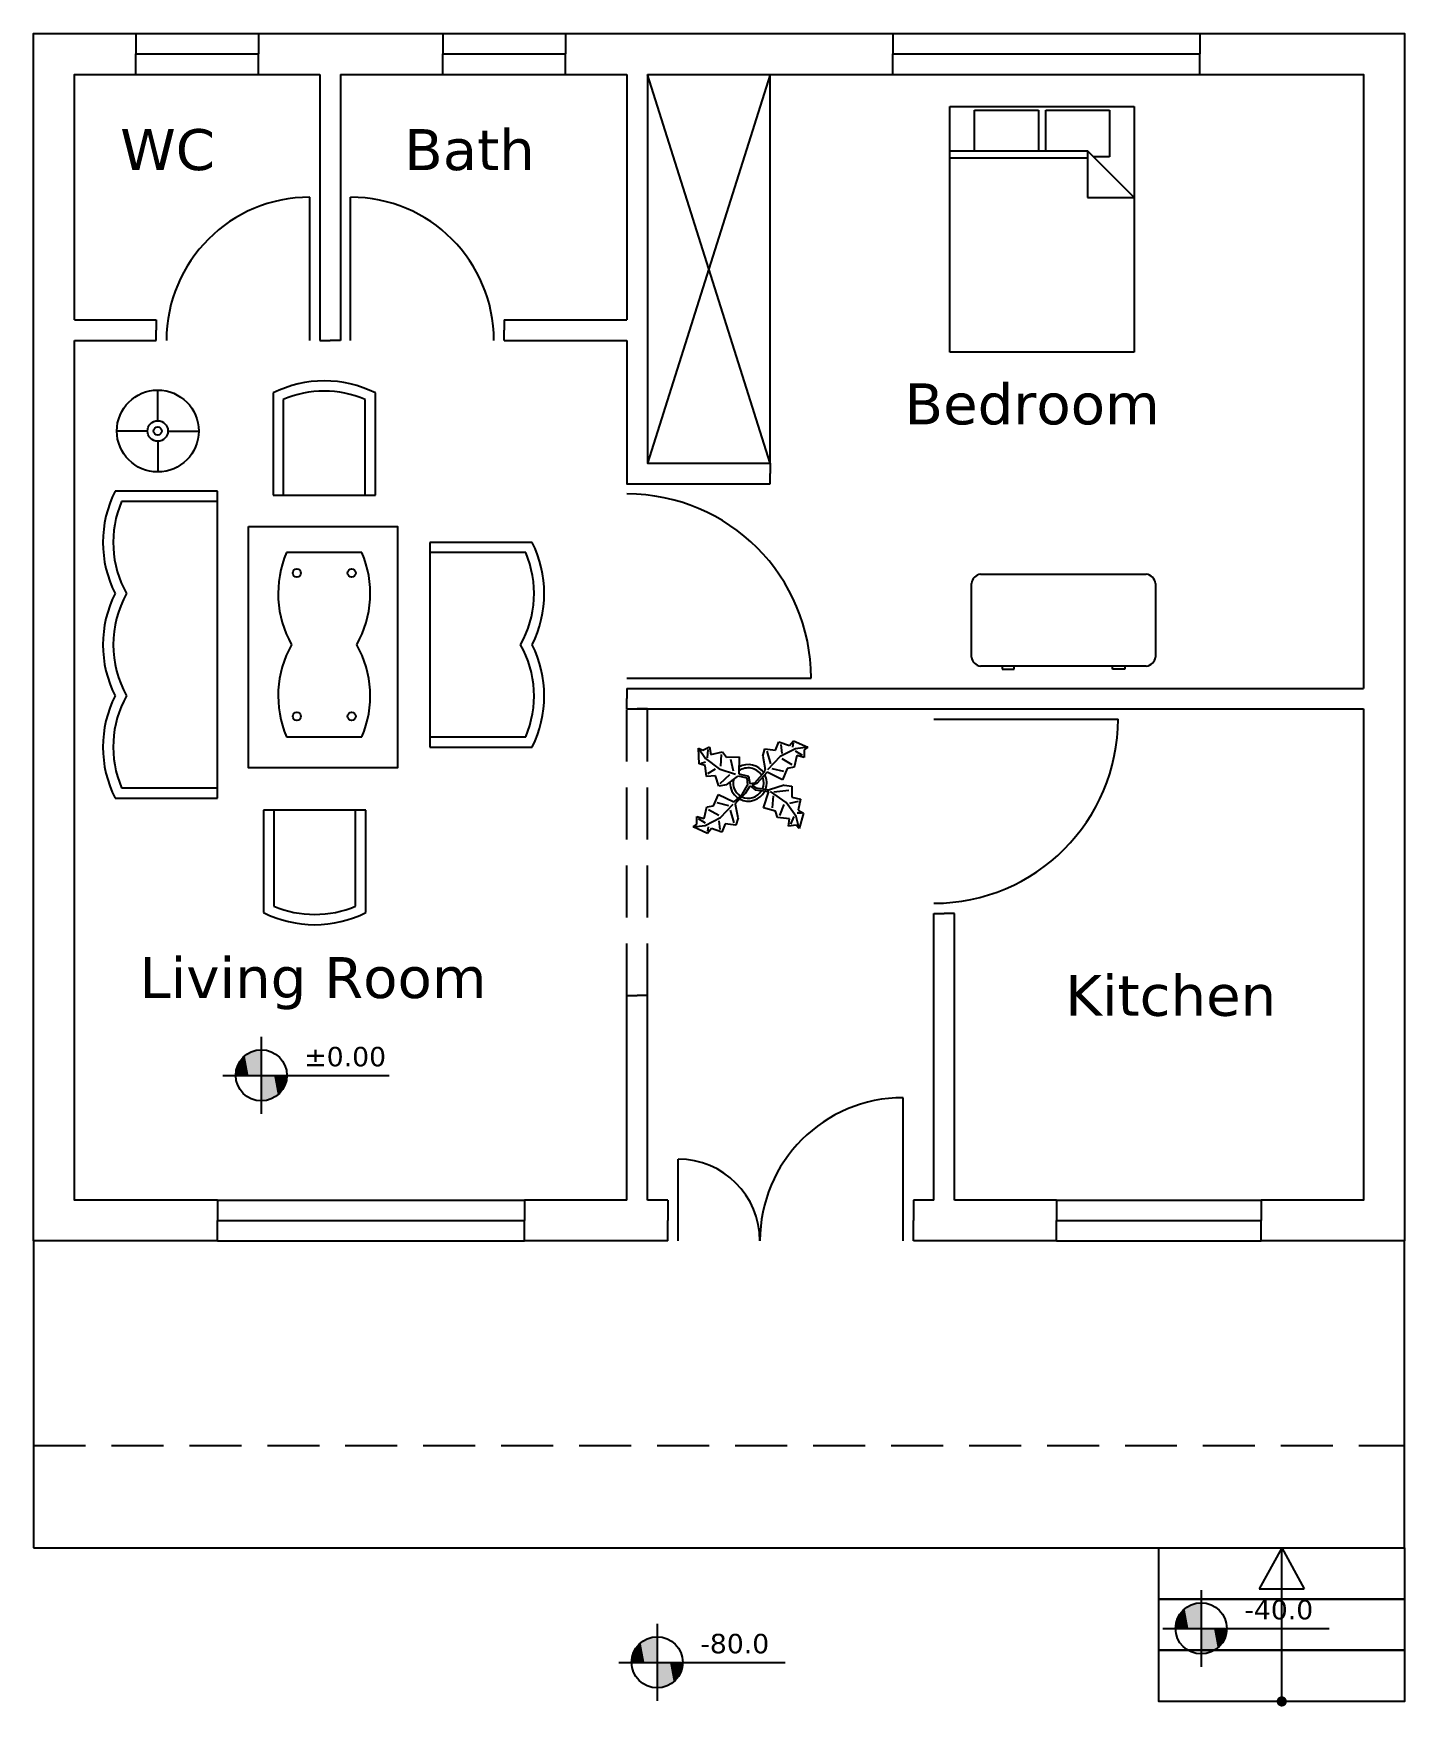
# Model space of a CAD drawing. Extents: x 80 to 750, y 82 to 900.
import ezdxf

# ---------------------------------------------------------------- set-up
doc = ezdxf.new("R2010")
doc.units = 0
doc.header["$LTSCALE"] = 2
doc.linetypes.add('HIDDENX2', pattern=[19.05, 12.7, -6.35])
doc.layers.get('0').update_dxf_attribs({"linetype": 'CONTINUOUS'})
for name, color, linetype in [('AXES', 252, 'CONTINUOUS'), ('BALCONY', 43, 'CONTINUOUS'), ('DIRECTING_ARROW', 132, 'CONTINUOUS'), ('DOORS', 32, 'CONTINUOUS'), ('FRONT_LINE', 32, 'HIDDENX2'), ('FURNITURE', 112, 'CONTINUOUS'), ('STAIRS', 21, 'CONTINUOUS'), ('TEXT', 8, 'CONTINUOUS'), ('THICK_WALLS', 154, 'CONTINUOUS'), ('THIN_WALLS', 150, 'CONTINUOUS'), ('WINDOWS', 114, 'CONTINUOUS')]:
    doc.layers.add(name, color=color, linetype=linetype)
doc.styles.add('ANNOTATE', font='verdana.TTF')

# ---------------------------------------------------------------- blocks, each defined once
blk = doc.blocks.new('*X12')
at = {"layer": 'THICK_WALLS'}
for p, q in [((190, 900), (190, 890)), ((190, 900), (280, 900)), ((280, 900), (280, 890)), ((190, 880), (190, 890)), ((280, 880), (280, 890)), ((190, 880), (220, 880)), ((230, 880), (280, 880))]:
    blk.add_line(p, q, dxfattribs=at)
blk = doc.blocks.new('*X13')
at = {"layer": 'THICK_WALLS'}
for p, q in [((340, 900), (340, 890)), ((340, 900), (500, 900)), ((500, 900), (500, 890)), ((340, 880), (340, 890)), ((500, 880), (500, 890)), ((340, 880), (370, 880)), ((380, 880), (500, 880))]:
    blk.add_line(p, q, dxfattribs=at)
blk = doc.blocks.new('*X14')
at = {"layer": 'THICK_WALLS'}
for p, q in [((650, 900), (650, 890)), ((650, 880), (650, 890)), ((680, 330), (680, 320)), ((680, 310), (680, 320))]:
    blk.add_line(p, q, dxfattribs=at)
for points in [[(650, 900), (750, 900), (750, 310), (680, 310)], [(650, 880), (730, 880), (730, 580)], [(730, 570), (730, 330), (680, 330)]]:
    blk.add_lwpolyline(points, dxfattribs=at)
blk = doc.blocks.new('*X15')
at = {"layer": 'THICK_WALLS'}
for p, q in [((510, 330), (510, 320)), ((520, 330), (510, 330)), ((580, 330), (530, 330)), ((580, 330), (580, 320)), ((510, 310), (510, 320)), ((580, 310), (580, 320)), ((580, 310), (510, 310))]:
    blk.add_line(p, q, dxfattribs=at)
blk = doc.blocks.new('*X16')
at = {"layer": 'THICK_WALLS'}
for p, q in [((320, 330), (320, 320)), ((370, 330), (320, 330)), ((390, 330), (380, 330)), ((390, 330), (390, 320)), ((320, 310), (320, 320)), ((390, 310), (390, 320)), ((390, 310), (320, 310))]:
    blk.add_line(p, q, dxfattribs=at)
blk = doc.blocks.new('*X17')
at = {"layer": 'THICK_WALLS'}
for p, q in [((130, 900), (130, 890)), ((130, 880), (130, 890)), ((170, 330), (170, 320)), ((170, 310), (170, 320))]:
    blk.add_line(p, q, dxfattribs=at)
for points in [[(170, 310), (80, 310), (80, 900), (130, 900)], [(100, 760), (100, 880), (130, 880)], [(170, 330), (100, 330), (100, 750)]]:
    blk.add_lwpolyline(points, dxfattribs=at)
blk = doc.blocks.new('*X18')
at = {"layer": 'THIN_WALLS'}
for p, q in [((520, 470), (525, 470)), ((520, 330), (520, 470)), ((530, 470), (525, 470)), ((530, 330), (530, 470))]:
    blk.add_line(p, q, dxfattribs=at)
blk = doc.blocks.new('*X19')
at = {"layer": 'THIN_WALLS'}
for p, q in [((370, 430), (375, 430)), ((370, 330), (370, 430)), ((380, 430), (375, 430)), ((380, 330), (380, 430))]:
    blk.add_line(p, q, dxfattribs=at)
blk = doc.blocks.new('*X20')
at = {"layer": 'FRONT_LINE'}
for p, q in [((370, 570), (375, 570)), ((370, 430), (370, 570)), ((380, 570), (375, 570)), ((380, 430), (380, 570)), ((370, 430), (375, 430)), ((380, 430), (375, 430))]:
    blk.add_line(p, q, dxfattribs=at)
blk = doc.blocks.new('*X21')
at = {"layer": 'THIN_WALLS'}
for p, q in [((370, 580), (370, 575)), ((370, 580), (730, 580)), ((370, 570), (370, 575)), ((370, 570), (730, 570))]:
    blk.add_line(p, q, dxfattribs=at)
blk = doc.blocks.new('*X22')
at = {"layer": 'THIN_WALLS'}
for p, q in [((100, 760), (140, 760)), ((140, 760), (140, 755)), ((140, 750), (140, 755)), ((100, 750), (140, 750))]:
    blk.add_line(p, q, dxfattribs=at)
blk = doc.blocks.new('*X23')
at = {"layer": 'THIN_WALLS'}
for p, q in [((220, 880), (220, 750)), ((230, 880), (230, 750)), ((220, 750), (225, 750)), ((230, 750), (225, 750))]:
    blk.add_line(p, q, dxfattribs=at)
blk = doc.blocks.new('*X24')
at = {"layer": 'THIN_WALLS'}
for p, q in [((370, 880), (370, 760)), ((440, 690), (440, 685)), ((440, 680), (440, 685))]:
    blk.add_line(p, q, dxfattribs=at)
for points in [[(380, 880), (380, 690), (440, 690)], [(370, 750), (370, 680), (440, 680)]]:
    blk.add_lwpolyline(points, dxfattribs=at)
blk = doc.blocks.new('*X25')
at = {"layer": 'THIN_WALLS'}
for p, q in [((310, 760), (310, 755)), ((310, 760), (370, 760)), ((310, 750), (310, 755)), ((310, 750), (370, 750))]:
    blk.add_line(p, q, dxfattribs=at)
blk = doc.blocks.new('*X26')
at = {"layer": 'WINDOWS'}
for p, q in [((130, 900), (190, 900)), ((130, 890), (190, 890)), ((130, 880), (190, 880))]:
    blk.add_line(p, q, dxfattribs=at)
blk = doc.blocks.new('*X27')
at = {"layer": 'WINDOWS'}
for p, q in [((280, 900), (340, 900)), ((280, 890), (340, 890)), ((280, 880), (340, 880))]:
    blk.add_line(p, q, dxfattribs=at)
blk = doc.blocks.new('*X28')
at = {"layer": 'WINDOWS'}
for p, q in [((500, 900), (650, 900)), ((500, 890), (650, 890)), ((500, 880), (650, 880))]:
    blk.add_line(p, q, dxfattribs=at)
blk = doc.blocks.new('*X29')
at = {"layer": 'WINDOWS'}
for p, q in [((580, 330), (680, 330)), ((580, 320), (680, 320)), ((580, 310), (680, 310))]:
    blk.add_line(p, q, dxfattribs=at)
blk = doc.blocks.new('*X30')
at = {"layer": 'WINDOWS'}
for p, q in [((170, 330), (320, 330)), ((170, 320), (320, 320)), ((170, 310), (320, 310))]:
    blk.add_line(p, q, dxfattribs=at)
blk = doc.blocks.new('BED_-_QUEEN')
at = {"linetype": 'CONTINUOUS'}
for p, q in [((0, -80.00003), (0, 0)), ((0, 0), (59.99999, 0)), ((59.99999, 0), (59.99999, -80.00003)), ((7.99999, -1.2), (28.79998, -1.2)), ((7.99999, -14.4), (7.99999, -1.2)), ((28.79998, -1.2), (28.79998, -14.4)), ((31.19999, -1.2), (51.99999, -1.2)), ((31.19999, -14.4), (31.19999, -1.2)), ((51.99999, -1.2), (51.99999, -16.4)), ((0, -14.4), (44.8, -14.4)), ((59.99999, -29.6), (44.8, -14.4)), ((44.8, -14.4), (44.8, -29.6)), ((44.8, -16.8), (0, -16.8)), ((51.99999, -16.4), (46.79936, -16.4)), ((44.8, -29.6), (59.99999, -29.6)), ((59.99999, -80.00003), (0, -80.00003))]:
    blk.add_line(p, q, dxfattribs=at)
blk = doc.blocks.new('DESK_-_30_X_60_IN_')
at = {"linetype": 'CONTINUOUS'}
for p, q in [((-26.999995, 0), (26.999995, 0)), ((-29.999995, -27), (-29.999995, -3)), ((29.999995, -3), (29.999995, -27)), ((26.999995, -30), (-26.999995, -30)), ((-20.000005, -30), (-20.000005, -31)), ((-20.000005, -31), (-16.000005, -31)), ((-16.000005, -31), (-16.000005, -30)), ((15.999995, -31), (15.999995, -30)), ((19.999995, -31), (15.999995, -31)), ((19.999995, -30), (19.999995, -31))]:
    blk.add_line(p, q, dxfattribs=at)
for centre, start, end in [((-26.499995, -3.5), 98.1301, 171.8699), ((26.499995, -3.5), 8.130102, 81.8699), ((-26.499995, -26.5), 188.1301, 261.8699), ((26.499995, -26.5), 278.1301, 351.8699)]:
    blk.add_arc(centre, 3.535534, start, end, dxfattribs=at)
blk = doc.blocks.new('PLANT_-_RUBBER_OR_PHILODEN')
at = {"linetype": 'CONTINUOUS'}
for p, q in [((-16.2005, 11.4774), (-13.9899, 8.1064)), ((-16.2005, 11.4774), (-14.8639, 10.7964)), ((-16.0159, 6.3329), (-16.2005, 11.4774)), ((-14.8639, 10.7964), (-12.6195, 11.8975)), ((-13.3174, 8.325), (-13.0735, 11.0065)), ((-12.6195, 11.8975), (-12.1909, 9.4345)), ((4.6914, 8.8812), (5.3859, 11.2828)), ((5.3859, 11.2828), (8.8871, 10.7908)), ((8.8871, 10.7908), (9.9809, 13.4933)), ((9.9809, 13.4933), (13.3837, 12.301)), ((15.3859, 11.3055), (10.3916, 8.7942)), ((10.5828, 12.6946), (10.8893, 9.7953)), ((13.3837, 12.301), (14.68, 13.9039)), ((14.5816, 13.2037), (14.3848, 11.8033)), ((14.68, 13.9039), (19.3848, 11.8146)), ((19.3848, 11.8146), (15.3859, 11.3055)), ((19.3848, 11.8146), (18.1868, 10.9119)), ((18.1868, 10.9119), (18.1925, 8.4119)), ((-14.0069, 5.8704), (-16.0159, 6.3329)), ((-15.3434, 6.5514), (-13.9984, 6.9884)), ((-13.5868, 2.2894), (-14.0069, 5.8704)), ((-13.9899, 8.1064), (-9.5434, 4.7185)), ((-12.1909, 9.4345), (-8.3829, 10.3)), ((-8.8369, 9.409), (-9.0894, 5.6095)), ((-8.3829, 10.3), (-7.0549, 8.501)), ((-7.0549, 8.501), (-3.0284, 8.6941)), ((-4.8529, 4.012), (-5.7184, 7.82)), ((-3.0284, 8.6941), (-3.0709, 3.1041)), ((4.6914, 8.8812), (5.5014, 4.4831)), ((5.9878, 10.4842), (7.1971, 6.3869)), ((10.3916, 8.7942), (6.2847, 4.4028)), ((14.2977, 6.1031), (10.9934, 7.9956)), ((15.7909, 9.1065), (14.8995, 5.3044)), ((15.2875, 10.6053), (17.5907, 9.2105)), ((18.1925, 8.4119), (15.7909, 9.1065)), ((-10.6784, 2.491), (-13.5868, 2.2894)), ((-13.1329, 3.1804), (-10.6614, 4.727)), ((-9.5858, -0.8715), (-10.6784, 2.491)), ((-9.5434, 4.7185), (-4.1917, 2.9888)), ((-9.1318, 0.0195), (-5.9793, 2.9025)), ((-7.1228, -0.443), (-3.5248, 2.2131)), ((-3.5248, 2.2131), (-3.3011, 2.4355)), ((-3.3011, 2.4355), (-0.5306, 1.7947)), ((-3.0709, 3.1041), (0.0797, 2.3163)), ((-0.5306, 1.7947), (-0.2255, -0.5527)), ((-0.5306, 1.7947), (-0.5306, 1.7947)), ((0.0797, 2.3163), (0.4866, -0.031)), ((0.4866, -0.031), (2.1141, 0.2298)), ((2.1141, 0.2298), (5.4346, 3.9146)), ((6.1032, 3.6844), (2.8262, -0.031)), ((5.4346, 3.9146), (5.5014, 4.4831)), ((11.1089, 1.1958), (6.1032, 3.6844)), ((7.7005, 4.8881), (11.5025, 3.9967)), ((12.7005, 4.8994), (11.1089, 1.1958)), ((14.8995, 5.3044), (12.7005, 4.8994)), ((-11.3237, -7.2629), (-9.7321, -3.5593)), ((-9.7321, -3.5593), (-4.7264, -6.0479)), ((-7.1228, -0.443), (-9.5858, -0.8715)), ((-2.019, -3.6148), (-4.7264, -6.0479)), ((-4.0579, -6.2781), (-0.9375, -3.1608)), ((-2.019, -3.6148), (-0.2255, -0.5527)), ((-0.9375, -3.1608), (0.5883, -0.8135)), ((0.5883, -0.8135), (2.2447, -2.0916)), ((2.8262, -0.031), (1.3003, -0.5527)), ((1.3003, -0.5527), (2.4193, -1.4655)), ((2.2447, -2.0916), (6.7108, -2.6626)), ((2.4193, -1.4655), (6.895, -2.1175)), ((4.943, -7.9659), (6.7108, -2.6626)), ((11.6605, -0.5413), (6.895, -2.1175)), ((12.3677, -6.1981), (7.219, -2.6772)), ((8.125, -4.0768), (7.7715, -7.9659)), ((8.3544, -2.7453), (13.1973, -2.1704)), ((11.6605, -0.5413), (14.1354, -0.8948)), ((14.1354, -0.8948), (14.1354, -4.4304)), ((14.1354, -4.4304), (16.9638, -5.1375)), ((16.9638, -5.1375), (16.2567, -8.673)), ((-16.8157, -10.7754), (-14.4141, -11.4699)), ((-16.8101, -13.2754), (-16.8157, -10.7754)), ((-14.4141, -11.4699), (-13.5228, -7.6679)), ((-13.5228, -7.6679), (-11.3237, -7.2629)), ((-12.921, -8.4665), (-9.6166, -10.359)), ((-6.3237, -7.2516), (-10.1257, -6.3602)), ((-9.0148, -11.1577), (-4.9047, -6.8122)), ((-4.611, -12.8477), (-5.8203, -8.7504)), ((-4.1246, -6.8466), (-4.0579, -6.2781)), ((-3.3146, -11.2447), (-4.1246, -6.8466)), ((8.8321, -9.0266), (4.943, -7.9659)), ((9.5392, -11.1479), (8.8321, -9.0266)), ((10.2463, -10.4408), (11.6605, -6.9053)), ((15.5496, -10.7943), (12.3677, -6.1981)), ((16.2567, -5.8446), (13.4283, -6.5517)), ((14.8425, -10.7943), (13.7819, -13.2692)), ((16.6103, -14.6834), (15.5496, -10.7943)), ((17.3174, -9.7337), (15.9032, -9.7337)), ((16.2567, -8.673), (18.0245, -9.7337)), ((18.0245, -9.7337), (16.6103, -14.6834)), ((-18.008, -14.1781), (-16.8101, -13.2754)), ((-18.008, -14.1781), (-14.0091, -13.669)), ((-13.3032, -16.2674), (-18.008, -14.1781)), ((-13.9107, -12.9688), (-16.2139, -11.574)), ((-14.0091, -13.669), (-9.0148, -11.1577)), ((-12.0069, -14.6645), (-13.3032, -16.2674)), ((-13.2048, -15.5672), (-13.008, -14.1668)), ((-8.6042, -15.8568), (-12.0069, -14.6645)), ((-9.206, -15.0581), (-9.5126, -12.1588)), ((-7.5103, -13.1543), (-8.6042, -15.8568)), ((-4.0092, -13.6463), (-7.5103, -13.1543)), ((-3.3146, -11.2447), (-4.0092, -13.6463)), ((13.4283, -11.5015), (9.5392, -11.1479)), ((13.0748, -13.9763), (13.4283, -11.5015)), ((15.5496, -13.6228), (13.0748, -13.9763)), ((16.6103, -14.6834), (15.5496, -13.6228))]:
    blk.add_line(p, q, dxfattribs=at)
for centre, radius, start, end in [((0, 0), 6.1275, 34.37569, 120.1028), ((0.0308, 0.1664), 6, 178.6147, 235.1169), ((0.0308, 0.1664), 5, 168.1647, 238.6725), ((-0.0601, -0.2075), 5.2461, 33.82192, 124.9414), ((-0.2664, 0.1682), 5.2775, 338.4094, 20.03007), ((-0.098, 0.1364), 6.1288, 341.2017, 26.09184), ((-0.0234, 0.3825), 6.1492, 242.5812, 331.2714), ((-0.1102, 0.4886), 5.2883, 247.3711, 327.472)]:
    blk.add_arc(centre, radius, start, end, dxfattribs=at)
blk = doc.blocks.new('*U31')
at = {"layer": 'AXES'}
for points in [[(10.72, 0), (9.17, 8.03), (10.72, 9.58)], [(12.5, 0), (10.72, 9.58), (12.5, 10.83)], [(14.47, 0), (12.5, 10.83), (14.47, 11.75)], [(16.58, 0), (14.47, 11.75), (16.58, 12.31)], [(18.75, 0), (16.58, 12.31), (18.75, 12.5)], [(6.44, 0), (6.25, 0), (6.44, 2.17)], [(7, 0), (6.44, 2.17), (7, 4.28)], [(7.92, 0), (7, 4.28), (7.92, 6.25)], [(9.17, 0), (7.92, 6.25), (9.17, 8.03)], [(31.06, -2.17), (31.06, 0), (31.25, 0)]]:
    blk.add_solid(points, dxfattribs=at)
at = {"layer": 'AXES', "extrusion": (0, 0, -1)}
for points in [[(-10.72, 0), (-10.72, 9.58), (-12.5, 0)], [(-12.5, 0), (-12.5, 10.83), (-14.47, 0)], [(-14.47, 0), (-14.47, 11.75), (-16.58, 0)], [(-16.58, 0), (-16.58, 12.31), (-18.75, 0)], [(-6.44, 0), (-6.44, 2.17), (-7, 0)], [(-7, 0), (-7, 4.28), (-7.92, 0)], [(-7.92, 0), (-7.92, 6.25), (-9.17, 0)], [(-9.17, 0), (-9.17, 8.03), (-10.72, 0)], [(-18.75, -12.5), (-18.75, 0), (-20.92, -12.31)], [(-20.92, -12.31), (-18.75, 0), (-20.92, 0)], [(-20.92, -12.31), (-20.92, 0), (-23.03, -11.75)], [(-23.03, -11.75), (-20.92, 0), (-23.03, 0)], [(-23.03, -11.75), (-23.03, 0), (-25, -10.83)], [(-25, -10.83), (-23.03, 0), (-25, 0)], [(-25, -10.83), (-25, 0), (-26.78, -9.58)], [(-26.78, -9.58), (-25, 0), (-26.78, 0)], [(-26.78, -9.58), (-26.78, 0), (-28.33, -8.03)], [(-28.33, -8.03), (-26.78, 0), (-28.33, 0)], [(-28.33, -8.03), (-28.33, 0), (-29.58, -6.25)], [(-29.58, -6.25), (-28.33, 0), (-29.58, 0)], [(-29.58, -6.25), (-29.58, 0), (-30.5, -4.28)], [(-30.5, -4.28), (-29.58, 0), (-30.5, 0)], [(-30.5, -4.28), (-30.5, 0), (-31.06, -2.17)], [(-31.06, -2.17), (-30.5, 0), (-31.06, 0)]]:
    blk.add_solid(points, dxfattribs=at)
blk = doc.blocks.new('AXIS')
at = {"layer": 'AXES'}
for p, q in [((18.75, 18.75), (18.75, -18.75)), ((0, 0), (81.25, 0))]:
    blk.add_line(p, q, dxfattribs=at)
blk.add_circle((18.75, 0), 12.5, dxfattribs=at)
blk.add_blockref('*U31', (0, 0), dxfattribs=at)
at = {"layer": 'AXES', "style": 'ANNOTATE'}
blk.add_attdef('ELEVATION', (39.79, 4.42), '', height=9.5, dxfattribs=at)
blk = doc.blocks.new('ARMCHAIR')
for p, q in [((-25, 50), (-25, 0)), ((25, 0), (25, 50)), ((-20, 46.81), (-20, 0)), ((20, 0), (20, 46.81)), ((-25, 0), (25, 0))]:
    blk.add_line(p, q)
for radius, start, end in [(55.9, 63.43495, 116.56505), (50.9, 66.86405, 113.13595)]:
    blk.add_arc((0, 0), radius, start, end)
blk = doc.blocks.new('SOFA_TRIPLE_SEAT')
for p, q in [((-75, 50), (-75, 0)), ((75, 0), (75, 50)), ((-70, 46.81), (-70, 0)), ((70, 0), (70, 46.81)), ((-75, 0), (75, 0))]:
    blk.add_line(p, q)
for centre, radius, start, end in [((-50, 0), 55.9, 63.43495, 116.56505), ((-50, 0), 50.9, 60.58428, 113.13595), ((0, 0), 55.9, 63.43495, 116.56505), ((0, 0), 50.9, 60.58428, 119.41572), ((50, 0), 55.9, 63.43495, 116.56505), ((50, 0), 50.9, 66.86405, 119.41572)]:
    blk.add_arc(centre, radius, start, end)
blk = doc.blocks.new('COFFEE_TABLE')
for p, q in [((18.4, 45), (-18.4, 45)), ((-18.4, -45), (18.4, -45))]:
    blk.add_line(p, q)
for centre in [(-13.4, 35), (13.4, 35), (-13.4, -35), (13.4, -35)]:
    blk.add_circle(centre, 2)
for centre, start, end in [((28.4, 25), 156.86405, 209.41572), ((-28.4, 25), 330.58428, 23.13595), ((28.4, -25), 150.58428, 203.13595), ((-28.4, -25), 336.86405, 29.41572)]:
    blk.add_arc(centre, 50.9, start, end)
blk = doc.blocks.new('LAMP')
for p, q in [((0, 5), (0, 20)), ((-5, 0), (-20, 0)), ((5, 0), (20, 0)), ((0, -5), (0, -20))]:
    blk.add_line(p, q)
for radius in [20, 5, 2]:
    blk.add_circle((0, 0), radius)
blk = doc.blocks.new('SOFA_DOUBLE_SEAT')
for p, q in [((-50, 50), (-50, 0)), ((50, 0), (50, 50)), ((-45, 46.81), (-45, 0)), ((45, 0), (45, 46.81)), ((-50, 0), (50, 0))]:
    blk.add_line(p, q)
for centre, radius, start, end in [((-25, 0), 55.9, 63.43495, 116.56505), ((-25, 0), 50.9, 60.58428, 113.13595), ((25, 0), 55.9, 63.43495, 116.56505), ((25, 0), 50.9, 66.86405, 119.41572)]:
    blk.add_arc(centre, radius, start, end)
blk = doc.blocks.new('FURNITURE_SET')
blk.add_lwpolyline([(-37.05, 57.79), (35.86, 57.79), (35.86, -60.1), (-37.05, -60.1)], close=True)
for name, p in [('LAMP', (-81.34, 104.41)), ('ARMCHAIR', (0, 73)), ('COFFEE_TABLE', (0, 0))]:
    blk.add_blockref(name, p)
for name, p, rotation in [('SOFA_TRIPLE_SEAT', (-52.22, 0), 90), ('SOFA_DOUBLE_SEAT', (51.65, 0), 270), ('ARMCHAIR', (-4.64, -80.91), 180)]:
    blk.add_blockref(name, p, dxfattribs=dict(rotation=rotation))

msp = doc.modelspace()

# ---------------------------------------------------------------- linework, layer by layer
at = {"layer": 'BALCONY'}
for p, q in [((80, 310), (80, 160)), ((750, 160), (750, 310)), ((80, 160), (750, 160))]:
    msp.add_line(p, q, dxfattribs=at)
at = {"layer": 'DIRECTING_ARROW'}
for p, q in [((440, 880), (380, 690)), ((440, 690), (380, 880)), ((440, 690), (440, 880)), ((690, 160), (679, 140)), ((690, 86.25), (690, 160)), ((690, 160), (701, 140)), ((679, 140), (701, 140))]:
    msp.add_line(p, q, dxfattribs=at)
at = {"layer": 'DIRECTING_ARROW', "const_width": 2.5}
msp.add_lwpolyline([(688.75, 85, 1), (691.25, 85, 1)], format="xyb", close=True, dxfattribs=at)
at = {"layer": 'DIRECTING_ARROW'}
msp.add_point((690, 85), dxfattribs=at)
at = {"layer": 'DOORS'}
for p, q in [((215, 750), (215, 820)), ((235, 750), (235, 820)), ((370, 585), (460, 585)), ((520, 565), (610, 565)), ((505, 310), (505, 380)), ((395, 310), (395, 350))]:
    msp.add_line(p, q, dxfattribs=at)
for centre, radius, start, end in [((215, 750), 70, 90, 180), ((235, 750), 70, 0, 90), ((370, 585), 90, 0, 90), ((520, 565), 90, 270, 0), ((505, 310), 70, 90, 180), ((395, 310), 40, 0, 90)]:
    msp.add_arc(centre, radius, start, end, dxfattribs=at)
at = {"layer": 'FRONT_LINE'}
msp.add_line((80, 210), (750, 210), dxfattribs=at)
at = {"layer": 'STAIRS'}
for points in [[(630, 160), (750, 160), (750, 135), (630, 135)], [(630, 135), (750, 135), (750, 110), (630, 110)], [(630, 110), (750, 110), (750, 85), (630, 85)]]:
    msp.add_lwpolyline(points, close=True, dxfattribs=at)

# ---------------------------------------------------------------- block references
at = {"layer": 'AXES'}
for p, values in [((172.58, 390.91), {'ELEVATION': '%%p0.00'}), ((631.87, 120.69), {'ELEVATION': '-40.0'}), ((366.03, 104.09), {'ELEVATION': '-80.0'})]:
    msp.add_blockref('AXIS', p, dxfattribs=at).add_auto_attribs(values)
at = {"layer": 'FRONT_LINE'}
msp.add_blockref('*X20', (0, 0), dxfattribs=at)
at = {"layer": 'FURNITURE', "xscale": 1.5, "yscale": 1.5, "zscale": 1.5}
for name, p in [('BED_-_QUEEN', (527.87, 864.32)), ('DESK_-_30_X_60_IN_', (583.31, 635.8)), ('PLANT_-_RUBBER_OR_PHILODEN', (429.32, 533.56))]:
    msp.add_blockref(name, p, dxfattribs=at)
at = {"layer": 'FURNITURE'}
msp.add_blockref('FURNITURE_SET', (222.08, 601.34), dxfattribs=at)
at = {"layer": 'THICK_WALLS'}
for name in ['*X17', '*X12', '*X13', '*X14', '*X16', '*X15']:
    msp.add_blockref(name, (0, 0), dxfattribs=at)
at = {"layer": 'THIN_WALLS'}
for name in ['*X23', '*X24', '*X22', '*X25', '*X21', '*X18', '*X19']:
    msp.add_blockref(name, (0, 0), dxfattribs=at)
at = {"layer": 'WINDOWS'}
for name in ['*X26', '*X27', '*X28', '*X30', '*X29']:
    msp.add_blockref(name, (0, 0), dxfattribs=at)

# ---------------------------------------------------------------- texts
at = {"layer": 'TEXT', "style": 'ANNOTATE'}
for s, p in [('WC', (122.39, 833.25)), ('Bath', (261.2, 833.25)), ('Bedroom', (505.69, 709.01)), ('Living Room', (131.77, 428.7)), ('Kitchen', (584.18, 420.02))]:
    msp.add_text(s, height=20, dxfattribs=at).set_placement(p)

doc.saveas('drawing.dxf')
